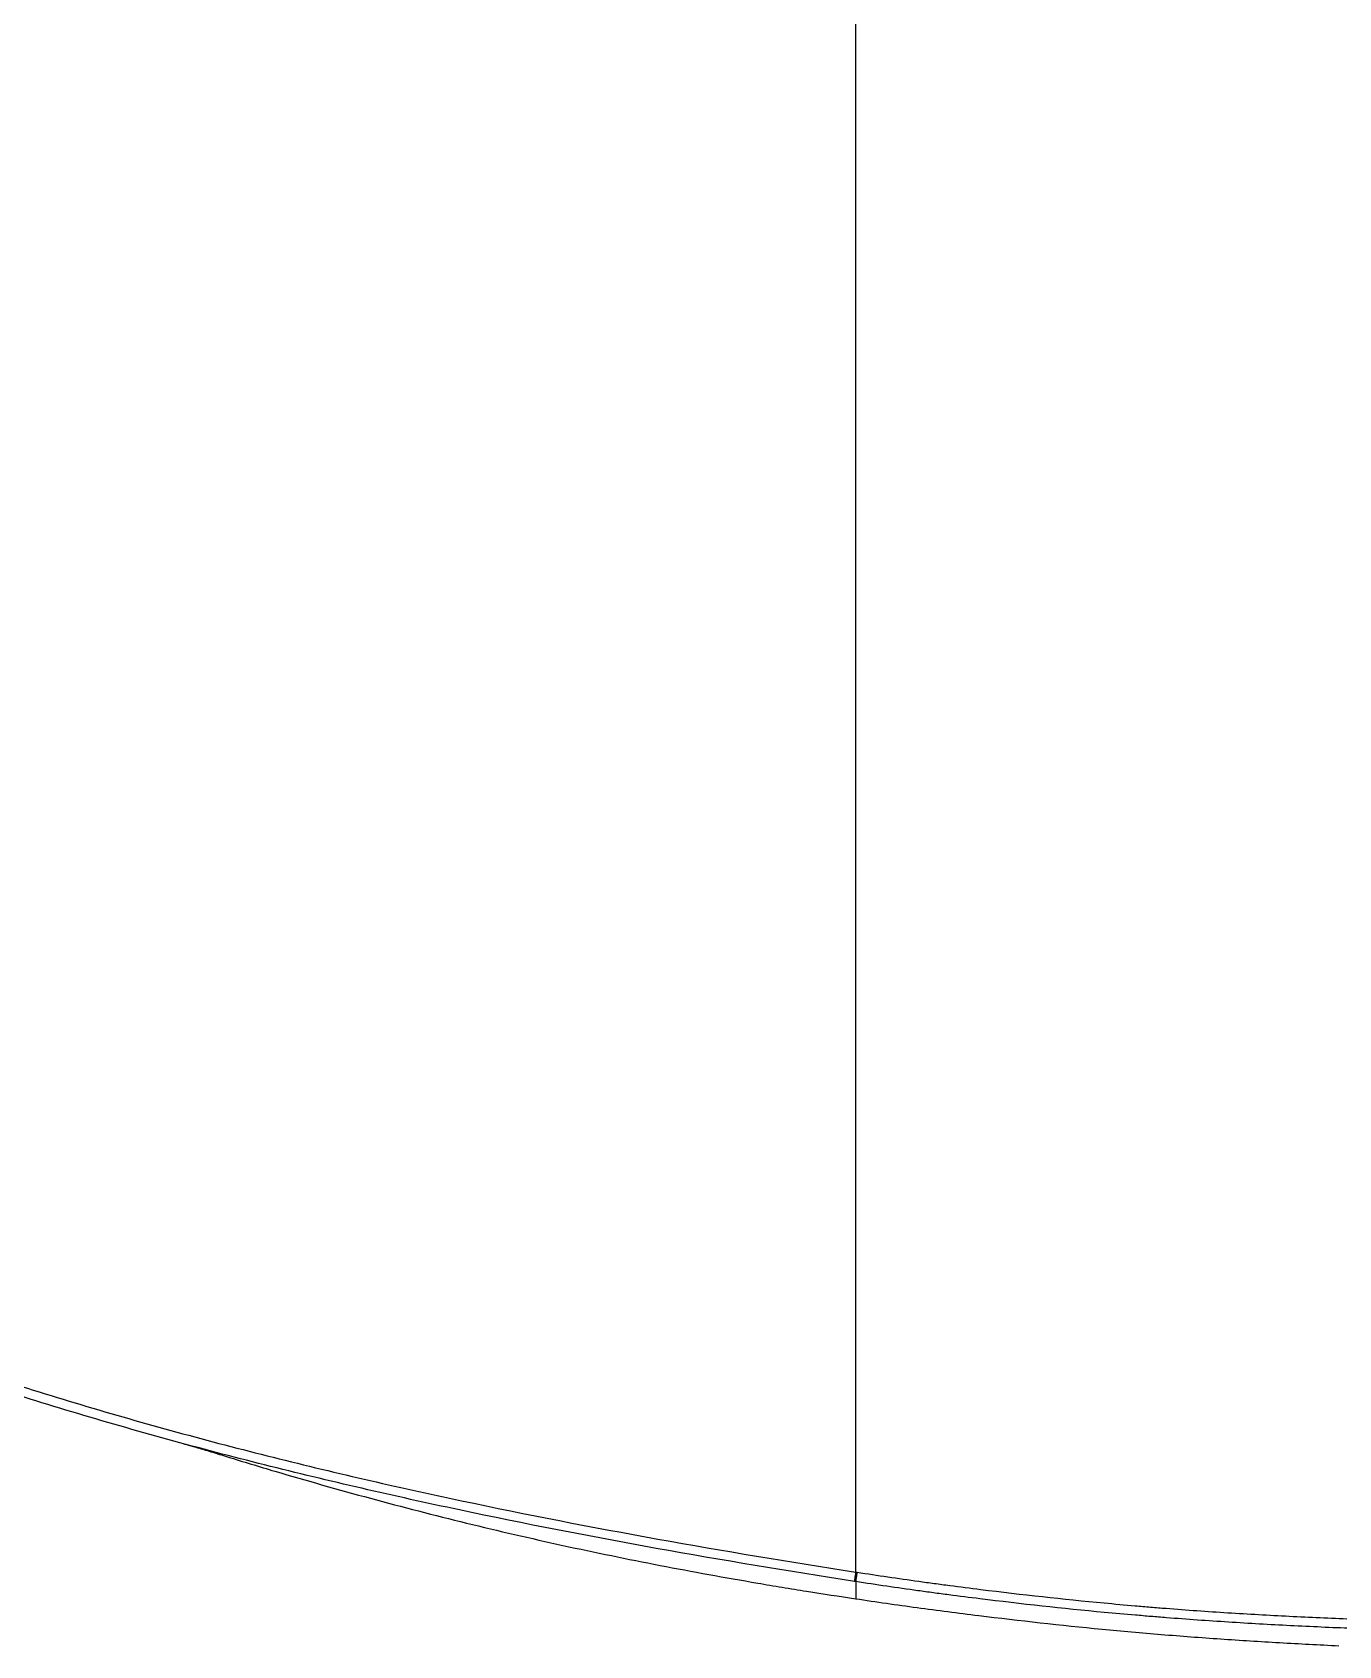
# Model space of a CAD drawing. Header units: millimetres. Extents: x -33000 to 294000, y 0 to 42408.
# Drawn here: x 94998.2 to 95135.5, y 16016.6 to 16186.2 of the extents above; entities that cross this region are included whole.
import ezdxf

# ---------------------------------------------------------------- set-up
doc = ezdxf.new("R2010")
doc.units = ezdxf.units.MM
doc.header["$LTSCALE"] = 50
doc.layers.add('arch', color=8, linetype='Continuous')

msp = doc.modelspace()

# ---------------------------------------------------------------- linework, layer by layer
at = {"layer": 'arch', "linetype": 'Continuous'}
for points, knots in [([(95084.58, 16023.41), (95077.61, 16024.48), (95070.66, 16025.63), (95056.82, 16028.12), (95049.92, 16029.46), (95036.2, 16032.37), (95029.37, 16033.94), (95015.79, 16037.36), (95009.03, 16039.21), (94998.97, 16042.23), (94995.63, 16043.28), (94988.98, 16045.47), (94985.66, 16046.61), (94979.05, 16048.98), (94975.77, 16050.22), (94969.22, 16052.8), (94965.96, 16054.14), (94959.47, 16056.94), (94956.24, 16058.4), (94952.63, 16060.11), (94952.23, 16060.3), (94951.43, 16060.69), (94951.03, 16060.88), (94949.83, 16061.46), (94949.03, 16061.85), (94946.65, 16063.04), (94945.06, 16063.84), (94943.09, 16064.87), (94942.7, 16065.07), (94941.91, 16065.49), (94941.52, 16065.7), (94940.34, 16066.32), (94938, 16067.59), (94935.67, 16068.89), (94931.05, 16071.53), (94928.01, 16073.35), (94922.01, 16077.13), (94919.05, 16079.08), (94914.67, 16082.11), (94913.22, 16083.14), (94911.42, 16084.44), (94911.06, 16084.71), (94910.35, 16085.23), (94909.99, 16085.5), (94908.92, 16086.29), (94905.37, 16088.97), (94901.91, 16091.74), (94896.48, 16096.31), (94893.82, 16098.66), (94890.89, 16101.39), (94890.57, 16101.69), (94889.92, 16102.3), (94889.6, 16102.61), (94888.63, 16103.53), (94887.99, 16104.14), (94886.09, 16106.01), (94884.84, 16107.27), (94881.15, 16111.11), (94878.76, 16113.74), (94875.88, 16117.12), (94875.02, 16118.14), (94874.18, 16119.17), (94873.62, 16119.86), (94873.34, 16120.2), (94871.95, 16121.94), (94869.78, 16124.74), (94866.68, 16129.04), (94864.72, 16131.96), (94862.81, 16134.91), (94861.89, 16136.4), (94860.09, 16139.41), (94858.34, 16142.46), (94855.88, 16147.12), (94854.36, 16150.28), (94852.89, 16153.49), (94852.18, 16155.1), (94850.82, 16158.37), (94850.18, 16160.02), (94849.4, 16162.1), (94849.25, 16162.52), (94848.95, 16163.36), (94848.8, 16163.78), (94848.36, 16165.04), (94847.93, 16166.3), (94847.51, 16167.57), (94847.24, 16168.42), (94847.11, 16168.85), (94846.71, 16170.12), (94846.46, 16170.97), (94845.72, 16173.54), (94845.26, 16175.26), (94844.41, 16178.71), (94843.61, 16182.17), (94842.95, 16185.67), (94842.61, 16187.64), (94842.57, 16187.86), (94842.5, 16188.3), (94842.46, 16188.52), (94842.36, 16189.18), (94842.15, 16190.5), (94841.7, 16193.58), (94841.19, 16197.99), (94840.75, 16203.3), (94840.49, 16208.62), (94840.43, 16212.18), (94840.43, 16213.96)], [0, 0, 0, 0, 0.0625, 0.0625, 0.125, 0.125, 0.1875, 0.1875, 0.25, 0.25, 0.28125, 0.28125, 0.3125, 0.3125, 0.34375, 0.34375, 0.375, 0.375, 0.40625, 0.40625, 0.410156, 0.410156, 0.414063, 0.414063, 0.421875, 0.421875, 0.4375, 0.4375, 0.441406, 0.441406, 0.445313, 0.445313, 0.453125, 0.46875, 0.46875, 0.5, 0.5, 0.53125, 0.53125, 0.546875, 0.546875, 0.550781, 0.550781, 0.554688, 0.554688, 0.5625, 0.59375, 0.59375, 0.625, 0.625, 0.628906, 0.628906, 0.632813, 0.632813, 0.640625, 0.640625, 0.65625, 0.65625, 0.6875, 0.6875, 0.695313, 0.699219, 0.699219, 0.703125, 0.703125, 0.71875, 0.734375, 0.75, 0.75, 0.765625, 0.765625, 0.78125, 0.796875, 0.8125, 0.8125, 0.828125, 0.828125, 0.84375, 0.84375, 0.847656, 0.847656, 0.851563, 0.851563, 0.859375, 0.863281, 0.863281, 0.867188, 0.867188, 0.875, 0.875, 0.890625, 0.890625, 0.90625, 0.921875, 0.921875, 0.923828, 0.923828, 0.925781, 0.925781, 0.929688, 0.9375, 0.953125, 0.96875, 0.984375, 1, 1, 1, 1]), ([(94841.39, 16213.96), (94841.39, 16212.18), (94841.45, 16208.63), (94841.71, 16203.34), (94842.14, 16198.08), (94842.55, 16194.59), (94843.02, 16191.11), (94843.55, 16187.64), (94844.53, 16182.47), (94845.7, 16177.34), (94846.61, 16173.93), (94847.59, 16170.54), (94848.11, 16168.85), (94848.94, 16166.32), (94849.22, 16165.48), (94849.59, 16164.43), (94849.66, 16164.22), (94849.81, 16163.8), (94849.89, 16163.59), (94850.11, 16162.96), (94850.27, 16162.54), (94851.04, 16160.46), (94851.69, 16158.81), (94853.04, 16155.54), (94853.75, 16153.93), (94855.22, 16150.73), (94856.74, 16147.56), (94859.2, 16142.9), (94860.95, 16139.86), (94862.75, 16136.85), (94863.68, 16135.36), (94865.59, 16132.41), (94867.55, 16129.49), (94870.66, 16125.2), (94872.83, 16122.4), (94874.08, 16120.84), (94874.22, 16120.66), (94874.5, 16120.32), (94874.64, 16120.14), (94875.06, 16119.63), (94875.91, 16118.6), (94876.76, 16117.58), (94879.65, 16114.2), (94882.04, 16111.58), (94885.74, 16107.75), (94886.99, 16106.49), (94888.58, 16104.94), (94889.06, 16104.48), (94889.54, 16104.01), (94889.86, 16103.71), (94890.02, 16103.55), (94890.83, 16102.79), (94891.48, 16102.18), (94894.73, 16099.16), (94897.38, 16096.83), (94902.79, 16092.3), (94905.53, 16090.1), (94911.13, 16085.85), (94913.97, 16083.79), (94919.74, 16079.8), (94922.67, 16077.87), (94928.61, 16074.14), (94931.63, 16072.33), (94937.74, 16068.84), (94940.83, 16067.16), (94945.53, 16064.71), (94947.9, 16063.51), (94950.48, 16062.24), (94951.48, 16061.76), (94951.88, 16061.57), (94952.08, 16061.47), (94952.68, 16061.19), (94956.28, 16059.47), (94959.9, 16057.84), (94966.37, 16055.04), (94969.62, 16053.71), (94976.16, 16051.13), (94979.44, 16049.9), (94986.03, 16047.53), (94989.34, 16046.4), (94995.98, 16044.22), (94999.31, 16043.17), (95009.35, 16040.16), (95016.08, 16038.31), (95029.63, 16034.9), (95036.45, 16033.33), (95050.14, 16030.43), (95057.02, 16029.1), (95070.83, 16026.61), (95077.76, 16025.47), (95084.71, 16024.39)], [0, 0, 0, 0, 0.015625, 0.03125, 0.046875, 0.0625, 0.0625, 0.078125, 0.09375, 0.109375, 0.125, 0.125, 0.140625, 0.140625, 0.148438, 0.148438, 0.150391, 0.150391, 0.152344, 0.152344, 0.15625, 0.15625, 0.171875, 0.171875, 0.1875, 0.1875, 0.203125, 0.21875, 0.234375, 0.234375, 0.25, 0.25, 0.265625, 0.28125, 0.296875, 0.296875, 0.298828, 0.298828, 0.300781, 0.300781, 0.304688, 0.3125, 0.3125, 0.34375, 0.34375, 0.359375, 0.359375, 0.363281, 0.365234, 0.365234, 0.367188, 0.367188, 0.375, 0.375, 0.40625, 0.40625, 0.4375, 0.4375, 0.46875, 0.46875, 0.5, 0.5, 0.53125, 0.53125, 0.5625, 0.5625, 0.578125, 0.585938, 0.587891, 0.587891, 0.589844, 0.589844, 0.59375, 0.625, 0.625, 0.65625, 0.65625, 0.6875, 0.6875, 0.71875, 0.71875, 0.75, 0.75, 0.8125, 0.8125, 0.875, 0.875, 0.9375, 0.9375, 1, 1, 1, 1]), ([(95017.04, 16037.01), (95017.58, 16036.84), (95018.96, 16036.41), (95020.34, 16035.99), (95022.01, 16035.48), (95022.84, 16035.23), (95027.01, 16034), (95030.35, 16033.05), (95037.06, 16031.23), (95040.42, 16030.36), (95047.17, 16028.71), (95050.55, 16027.93), (95057.33, 16026.45), (95060.74, 16025.75), (95067.56, 16024.43), (95070.98, 16023.81), (95075.27, 16023.08), (95076.12, 16022.93), (95077.84, 16022.65), (95080.41, 16022.23), (95082.99, 16021.84), (95084.71, 16021.58)], [0, 0, 0, 0, 0.024756, 0.062266, 0.062266, 0.099775, 0.099775, 0.249812, 0.249812, 0.39985, 0.39985, 0.549887, 0.549887, 0.699925, 0.699925, 0.849962, 0.849962, 0.887472, 0.887472, 0.924981, 1, 1, 1, 1]), ([(95084.71, 16024.39), (95084.7, 16024.33), (95084.69, 16024.27), (95084.68, 16024.15), (95084.67, 16024.09), (95084.65, 16023.97), (95084.64, 16023.91), (95084.63, 16023.81), (95084.62, 16023.76), (95084.61, 16023.67), (95084.6, 16023.63), (95084.59, 16023.55), (95084.59, 16023.52), (95084.58, 16023.47), (95084.58, 16023.45), (95084.58, 16023.42), (95084.58, 16023.41), (95084.58, 16023.41)], [0, 0, 0, 0, 0.125, 0.125, 0.25, 0.25, 0.375, 0.375, 0.5, 0.5, 0.625, 0.625, 0.75, 0.75, 0.875, 0.875, 1, 1, 1, 1]), ([(95084.85, 16024.37), (95084.84, 16024.31), (95084.83, 16024.25), (95084.81, 16024.13), (95084.8, 16024.07), (95084.78, 16023.95), (95084.78, 16023.89), (95084.76, 16023.79), (95084.75, 16023.74), (95084.74, 16023.65), (95084.74, 16023.61), (95084.73, 16023.53), (95084.72, 16023.5), (95084.72, 16023.45), (95084.71, 16023.43), (95084.71, 16023.4), (95084.71, 16023.39), (95084.71, 16023.39)], [0, 0, 0, 0, 0.125, 0.125, 0.25, 0.25, 0.375, 0.375, 0.5, 0.5, 0.625, 0.625, 0.75, 0.75, 0.875, 0.875, 1, 1, 1, 1]), ([(95084.85, 16024.37), (95087.01, 16024.04), (95089.17, 16023.72), (95091.88, 16023.34), (95092.42, 16023.27), (95093.51, 16023.12), (95095.13, 16022.9), (95096.76, 16022.7), (95102.17, 16022.02), (95106.5, 16021.55), (95111.92, 16021.04), (95113, 16020.94), (95114.63, 16020.8), (95115.17, 16020.75), (95116.25, 16020.66), (95117.88, 16020.53), (95119.5, 16020.41), (95121.66, 16020.26), (95122.74, 16020.18), (95125.98, 16019.98), (95128.13, 16019.86), (95132.44, 16019.64), (95134.59, 16019.54), (95136.74, 16019.46)], [0, 0, 0, 0, 0.125, 0.125, 0.15625, 0.15625, 0.1875, 0.25, 0.25, 0.5, 0.5, 0.5625, 0.5625, 0.59375, 0.59375, 0.625, 0.6875, 0.6875, 0.75, 0.75, 0.875, 0.875, 1, 1, 1, 1]), ([(95136.88, 16018.46), (95134.72, 16018.54), (95132.56, 16018.64), (95128.23, 16018.86), (95126.06, 16018.98), (95122.8, 16019.19), (95121.72, 16019.26), (95119.55, 16019.42), (95117.92, 16019.54), (95116.28, 16019.67), (95115.19, 16019.76), (95114.65, 16019.81), (95113.02, 16019.95), (95111.93, 16020.04), (95106.48, 16020.56), (95102.13, 16021.03), (95096.68, 16021.71), (95095.05, 16021.91), (95093.42, 16022.13), (95092.33, 16022.28), (95091.78, 16022.35), (95089.06, 16022.73), (95086.89, 16023.05), (95084.71, 16023.39)], [0, 0, 0, 0, 0.125, 0.125, 0.25, 0.25, 0.3125, 0.3125, 0.375, 0.40625, 0.40625, 0.4375, 0.4375, 0.5, 0.5, 0.75, 0.75, 0.8125, 0.84375, 0.84375, 0.875, 0.875, 1, 1, 1, 1]), ([(95084.71, 16021.58), (95086.86, 16021.26), (95089.01, 16020.95), (95093.32, 16020.36), (95095.48, 16020.08), (95101.95, 16019.29), (95106.27, 16018.81), (95110.6, 16018.39)], [0, 0, 0, 0, 0.25, 0.25, 0.5, 0.5, 1, 1, 1, 1]), ([(95110.6, 16018.39), (95112.68, 16018.19), (95114.75, 16018), (95117.87, 16017.75), (95118.9, 16017.66), (95120.98, 16017.51), (95122.02, 16017.43), (95125.13, 16017.22), (95127.2, 16017.09), (95131.34, 16016.85), (95133.41, 16016.75), (95135.48, 16016.64)], [0, 0, 0, 0, 0.25, 0.25, 0.375, 0.375, 0.5, 0.5, 0.75, 0.75, 1, 1, 1, 1])]:
    msp.add_open_spline(points, degree=3, knots=knots, dxfattribs=at)
for points, degree in [([(95084.71, 16024.39), (95084.71, 16213.96)], 1), ([(95014.01, 16037.89), (95015.54, 16037.47), (95017.04, 16037.01)], 2), ([(95084.71, 16024.39), (95084.76, 16024.39), (95084.8, 16024.38), (95084.85, 16024.37)], 3), ([(95084.71, 16023.39), (95084.67, 16023.39), (95084.62, 16023.4), (95084.58, 16023.41)], 3), ([(95084.71, 16023.39), (95084.71, 16022.78), (95084.71, 16022.18), (95084.71, 16021.58)], 3)]:
    msp.add_open_spline(points, degree=degree, dxfattribs=at)

doc.saveas('drawing.dxf')
